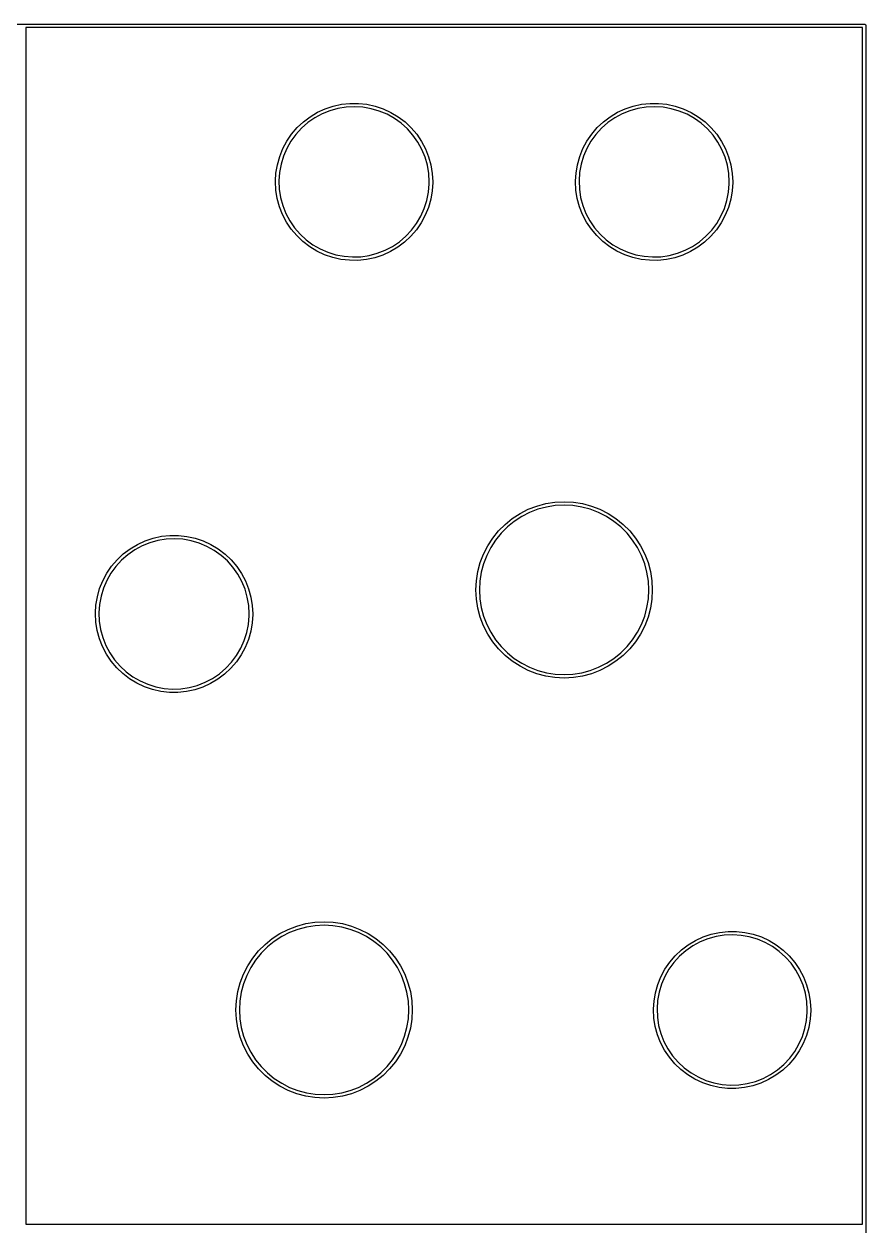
# Model space of a CAD drawing. Extents: x 0 to 70, y -100 to 0.
# Drawn here: x 35 to 70.1, y -50 to 0.1 of the extents above; entities that cross this region are included whole.
import ezdxf

# ---------------------------------------------------------------- set-up
doc = ezdxf.new("R2010")
doc.units = 0
doc.layers.add('BLACK', color=7, linetype='CONTINUOUS')

msp = doc.modelspace()

# ---------------------------------------------------------------- linework, layer by layer
at = {"layer": 'BLACK', "linetype": 'CONTINUOUS'}
for p, q in [((0, 0.075), (70, 0.075)), ((70, 0.075), (70.0097, 0.07328)), ((70.0097, 0.07328), (70.013, 0.07386)), ((70.013, 0.07386), (70.0159, 0.07219)), ((70.0159, 0.07219), (70.0257, 0.07048)), ((70.0257, 0.07048), (70.0406, 0.05795)), ((70.0406, 0.05795), (70.0575, 0.04821)), ((70.0575, 0.04821), (70.0598, 0.04185)), ((70.0598, 0.04185), (70.065, 0.0375)), ((70.065, 0.0375), (70.0683, 0.01831)), ((70.0683, 0.01831), (70.075, 0)), ((70.075, 0), (70.075, -100)), ((35.075, -0.075), (35.075, -49.925)), ((69.925, -0.075), (35.075, -0.075)), ((69.925, -49.925), (69.925, -0.075)), ((47.2226, -3.603), (47.5444, -3.45498)), ((47.5444, -3.45498), (47.8803, -3.34259)), ((48.0779, -3.44309), (47.7413, -3.53706)), ((47.8803, -3.34259), (48.2264, -3.26713)), ((48.4228, -3.38722), (48.0779, -3.44309)), ((48.2264, -3.26713), (48.5786, -3.22949)), ((48.7719, -3.37015), (48.4228, -3.38722)), ((48.5786, -3.22949), (48.9328, -3.23011)), ((49.1206, -3.39209), (48.7719, -3.37015)), ((48.9328, -3.23011), (49.2849, -3.26898)), ((49.4647, -3.45277), (49.1206, -3.39209)), ((49.2849, -3.26898), (49.6307, -3.34564)), ((49.7999, -3.55143), (49.4647, -3.45277)), ((49.6307, -3.34564), (49.9662, -3.45921)), ((49.9662, -3.45921), (50.2875, -3.60835)), ((59.7226, -3.603), (60.0444, -3.45498)), ((60.0444, -3.45498), (60.3803, -3.34259)), ((60.5779, -3.44309), (60.2413, -3.53706)), ((60.3803, -3.34259), (60.7264, -3.26713)), ((60.9228, -3.38722), (60.5779, -3.44309)), ((60.7264, -3.26713), (61.0786, -3.22949)), ((61.2719, -3.37015), (60.9228, -3.38722)), ((61.0786, -3.22949), (61.4328, -3.23011)), ((61.6206, -3.39209), (61.2719, -3.37015)), ((61.4328, -3.23011), (61.7849, -3.26898)), ((61.9647, -3.45277), (61.6206, -3.39209)), ((61.7849, -3.26898), (62.1307, -3.34564)), ((62.2999, -3.55143), (61.9647, -3.45277)), ((62.1307, -3.34564), (62.4662, -3.45921)), ((62.4662, -3.45921), (62.7875, -3.60835)), ((46.3783, -4.2415), (46.6361, -3.99857)), ((46.6361, -3.99857), (46.9186, -3.7849)), ((47.11, -3.83416), (46.823, -4.03359)), ((46.9186, -3.7849), (47.2226, -3.603)), ((47.4173, -3.66796), (47.11, -3.83416)), ((47.7413, -3.53706), (47.4173, -3.66796)), ((50.1221, -3.68684), (49.7999, -3.55143)), ((50.4271, -3.85732), (50.1221, -3.68684)), ((50.2875, -3.60835), (50.5908, -3.79131)), ((50.7112, -4.06073), (50.4271, -3.85732)), ((50.5908, -3.79131), (50.8726, -4.00596)), ((50.8726, -4.00596), (51.1295, -4.24979)), ((58.8783, -4.2415), (59.1361, -3.99857)), ((59.1361, -3.99857), (59.4186, -3.7849)), ((59.61, -3.83416), (59.323, -4.03359)), ((59.4186, -3.7849), (59.7226, -3.603)), ((59.9173, -3.66796), (59.61, -3.83416)), ((60.2413, -3.53706), (59.9173, -3.66796)), ((62.6221, -3.68684), (62.2999, -3.55143)), ((62.9271, -3.85732), (62.6221, -3.68684)), ((62.7875, -3.60835), (63.0908, -3.79131)), ((63.2112, -4.06073), (62.9271, -3.85732)), ((63.0908, -3.79131), (63.3726, -4.00596)), ((63.3726, -4.00596), (63.6295, -4.24979)), ((46.1483, -4.51084), (46.3783, -4.2415)), ((46.5601, -4.26375), (46.3245, -4.5218)), ((46.823, -4.03359), (46.5601, -4.26375)), ((50.9709, -4.29455), (50.7112, -4.06073)), ((51.2029, -4.55586), (50.9709, -4.29455)), ((51.1295, -4.24979), (51.3586, -4.51994)), ((58.6483, -4.51084), (58.8783, -4.2415)), ((59.0601, -4.26375), (58.8245, -4.5218)), ((59.323, -4.03359), (59.0601, -4.26375)), ((63.4709, -4.29455), (63.2112, -4.06073)), ((63.7029, -4.55586), (63.4709, -4.29455)), ((63.6295, -4.24979), (63.8586, -4.51994)), ((45.7818, -5.11592), (45.9487, -4.80346)), ((46.1191, -4.80449), (45.9465, -5.10833)), ((45.9487, -4.80346), (46.1483, -4.51084)), ((46.3245, -4.5218), (46.1191, -4.80449)), ((51.4043, -4.84139), (51.2029, -4.55586)), ((51.3586, -4.51994), (51.5572, -4.81325)), ((51.5727, -5.1476), (51.4043, -4.84139)), ((51.5572, -4.81325), (51.723, -5.12629)), ((58.2818, -5.11592), (58.4487, -4.80346)), ((58.6191, -4.80449), (58.4465, -5.10833)), ((58.4487, -4.80346), (58.6483, -4.51084)), ((58.8245, -4.5218), (58.6191, -4.80449)), ((63.9043, -4.84139), (63.7029, -4.55586)), ((63.8586, -4.51994), (64.0572, -4.81325)), ((64.0727, -5.1476), (63.9043, -4.84139)), ((64.0572, -4.81325), (64.223, -5.12629)), ((45.5539, -5.78558), (45.6497, -5.44458)), ((45.6497, -5.44458), (45.7818, -5.11592)), ((45.8088, -5.4295), (45.7078, -5.76402)), ((45.9465, -5.10833), (45.8088, -5.4295)), ((51.7058, -5.47067), (51.5727, -5.1476)), ((51.8021, -5.80657), (51.7058, -5.47067)), ((51.723, -5.12629), (51.8539, -5.45541)), ((51.8539, -5.45541), (51.9486, -5.79674)), ((58.0539, -5.78558), (58.1497, -5.44458)), ((58.1497, -5.44458), (58.2818, -5.11592)), ((58.3088, -5.4295), (58.2078, -5.76402)), ((58.4465, -5.10833), (58.3088, -5.4295)), ((64.2058, -5.47067), (64.0727, -5.1476)), ((64.3021, -5.80657), (64.2058, -5.47067)), ((64.223, -5.12629), (64.3539, -5.45541)), ((64.3539, -5.45541), (64.4486, -5.79674)), ((45.4954, -6.13494), (45.5539, -5.78558)), ((45.7078, -5.76402), (45.6448, -6.10772)), ((51.8604, -6.15111), (51.8021, -5.80657)), ((51.9486, -5.79674), (52.0058, -6.1463)), ((57.9954, -6.13494), (58.0539, -5.78558)), ((58.2078, -5.76402), (58.1448, -6.10772)), ((64.3604, -6.15111), (64.3021, -5.80657)), ((64.4486, -5.79674), (64.5058, -6.1463)), ((45.475, -6.48857), (45.4769, -6.4563)), ((45.4929, -6.84233), (45.475, -6.48857)), ((45.4769, -6.4563), (45.4954, -6.13494)), ((45.6448, -6.10772), (45.6204, -6.4563)), ((45.6204, -6.4563), (45.635, -6.80543)), ((51.8799, -6.5), (51.8604, -6.15111)), ((51.8787, -6.58739), (51.8799, -6.5)), ((52.0058, -6.1463), (52.025, -6.5)), ((52.025, -6.5), (52.0249, -6.52286)), ((57.975, -6.48857), (57.9769, -6.4563)), ((57.9929, -6.84233), (57.975, -6.48857)), ((57.9769, -6.4563), (57.9954, -6.13494)), ((58.1448, -6.10772), (58.1204, -6.4563)), ((58.1204, -6.4563), (58.135, -6.80543)), ((64.3799, -6.5), (64.3604, -6.15111)), ((64.3787, -6.58739), (64.3799, -6.5)), ((64.5058, -6.1463), (64.525, -6.5)), ((64.525, -6.5), (64.5249, -6.52286)), ((45.549, -7.19209), (45.4929, -6.84233)), ((45.635, -6.80543), (45.6885, -7.15075)), ((51.7816, -7.27838), (51.8495, -6.9356)), ((51.8495, -6.9356), (51.8787, -6.58739)), ((52.0033, -6.87642), (51.9436, -7.22557)), ((52.0249, -6.52286), (52.0033, -6.87642)), ((58.049, -7.19209), (57.9929, -6.84233)), ((58.135, -6.80543), (58.1885, -7.15075)), ((64.2816, -7.27838), (64.3495, -6.9356)), ((64.3495, -6.9356), (64.3787, -6.58739)), ((64.5033, -6.87642), (64.4436, -7.22557)), ((64.5249, -6.52286), (64.5033, -6.87642)), ((45.6424, -7.53375), (45.549, -7.19209)), ((45.6885, -7.15075), (45.7801, -7.48796)), ((45.7801, -7.48796), (45.9087, -7.81285)), ((51.6759, -7.61146), (51.7816, -7.27838)), ((51.9436, -7.22557), (51.8466, -7.56624)), ((58.1424, -7.53375), (58.049, -7.19209)), ((58.1885, -7.15075), (58.2801, -7.48796)), ((58.2801, -7.48796), (58.4087, -7.81285)), ((64.1759, -7.61146), (64.2816, -7.27838)), ((64.4436, -7.22557), (64.3466, -7.56624)), ((45.7723, -7.86332), (45.6424, -7.53375)), ((45.9369, -8.17694), (45.7723, -7.86332)), ((45.9087, -7.81285), (46.0728, -8.12139)), ((51.357, -8.23207), (51.5338, -7.93068)), ((51.5338, -7.93068), (51.6759, -7.61146)), ((51.7133, -7.89443), (51.5454, -8.20631)), ((51.8466, -7.56624), (51.7133, -7.89443)), ((58.2723, -7.86332), (58.1424, -7.53375)), ((58.4369, -8.17694), (58.2723, -7.86332)), ((58.4087, -7.81285), (58.5728, -8.12139)), ((63.857, -8.23207), (64.0338, -7.93068)), ((64.0338, -7.93068), (64.1759, -7.61146)), ((64.2133, -7.89443), (64.0454, -8.20631)), ((64.3466, -7.56624), (64.2133, -7.89443)), ((46.1345, -8.47094), (45.9369, -8.17694)), ((46.0728, -8.12139), (46.2702, -8.40971)), ((46.3626, -8.74189), (46.1345, -8.47094)), ((46.2702, -8.40971), (46.4985, -8.67423)), ((50.9085, -8.7666), (51.1477, -8.51188)), ((51.3447, -8.49822), (51.1138, -8.76677)), ((51.1477, -8.51188), (51.357, -8.23207)), ((51.5454, -8.20631), (51.3447, -8.49822)), ((58.6345, -8.47094), (58.4369, -8.17694)), ((58.5728, -8.12139), (58.7702, -8.40971)), ((58.8626, -8.74189), (58.6345, -8.47094)), ((58.7702, -8.40971), (58.9985, -8.67423)), ((63.4085, -8.7666), (63.6477, -8.51188)), ((63.8447, -8.49822), (63.6138, -8.76677)), ((63.6477, -8.51188), (63.857, -8.23207)), ((64.0454, -8.20631), (63.8447, -8.49822)), ((46.6187, -8.98661), (46.3626, -8.74189)), ((46.4985, -8.67423), (46.7549, -8.91165)), ((46.8997, -9.20225), (46.6187, -8.98661)), ((46.7549, -8.91165), (47.0362, -9.11901)), ((50.3527, -9.18848), (50.6423, -8.99308)), ((50.8551, -9.0088), (50.5719, -9.22147)), ((50.6423, -8.99308), (50.9085, -8.7666)), ((51.1138, -8.76677), (50.8551, -9.0088)), ((59.1187, -8.98661), (58.8626, -8.74189)), ((58.9985, -8.67423), (59.2549, -8.91165)), ((59.3997, -9.20225), (59.1187, -8.98661)), ((59.2549, -8.91165), (59.5362, -9.11901)), ((62.8527, -9.18848), (63.1423, -8.99308)), ((63.3551, -9.0088), (63.0719, -9.22147)), ((63.1423, -8.99308), (63.4085, -8.7666)), ((63.6138, -8.76677), (63.3551, -9.0088)), ((47.2024, -9.38627), (46.8997, -9.20225)), ((47.0362, -9.11901), (47.3388, -9.29373)), ((47.5232, -9.53653), (47.2024, -9.38627)), ((47.3388, -9.29373), (47.659, -9.43362)), ((47.659, -9.43362), (47.9928, -9.53695)), ((49.3794, -9.566), (49.7172, -9.47673)), ((49.7172, -9.47673), (50.043, -9.35037)), ((50.2673, -9.40232), (49.945, -9.54921)), ((50.043, -9.35037), (50.3527, -9.18848)), ((50.5719, -9.22147), (50.2673, -9.40232)), ((59.7024, -9.38627), (59.3997, -9.20225)), ((59.5362, -9.11901), (59.8388, -9.29373)), ((60.0232, -9.53653), (59.7024, -9.38627)), ((59.8388, -9.29373), (60.159, -9.43362)), ((60.159, -9.43362), (60.4928, -9.53695)), ((61.8794, -9.566), (62.2172, -9.47673)), ((62.2172, -9.47673), (62.543, -9.35037)), ((62.7673, -9.40232), (62.445, -9.54921)), ((62.543, -9.35037), (62.8527, -9.18848)), ((63.0719, -9.22147), (62.7673, -9.40232)), ((47.8583, -9.65126), (47.5232, -9.53653)), ((48.2038, -9.72914), (47.8583, -9.65126)), ((47.9928, -9.53695), (48.336, -9.60243)), ((48.5558, -9.76924), (48.2038, -9.72914)), ((48.336, -9.60243), (48.6845, -9.62924)), ((48.91, -9.77109), (48.5558, -9.76924)), ((48.6845, -9.62924), (49.0337, -9.61704)), ((49.2623, -9.73468), (48.91, -9.77109)), ((49.0337, -9.61704), (49.3794, -9.566)), ((49.6087, -9.66043), (49.2623, -9.73468)), ((49.945, -9.54921), (49.6087, -9.66043)), ((60.3583, -9.65126), (60.0232, -9.53653)), ((60.7038, -9.72914), (60.3583, -9.65126)), ((60.4928, -9.53695), (60.836, -9.60243)), ((61.0558, -9.76924), (60.7038, -9.72914)), ((60.836, -9.60243), (61.1845, -9.62924)), ((61.41, -9.77109), (61.0558, -9.76924)), ((61.1845, -9.62924), (61.5337, -9.61704)), ((61.7623, -9.73468), (61.41, -9.77109)), ((61.5337, -9.61704), (61.8794, -9.566)), ((62.1087, -9.66043), (61.7623, -9.73468)), ((62.445, -9.54921), (62.1087, -9.66043)), ((56.0052, -20.1427), (56.3644, -20.0049)), ((56.3644, -20.0049), (56.7359, -19.9053)), ((56.7359, -19.9053), (57.1159, -19.8451)), ((57.131, -19.9895), (56.7661, -20.0473)), ((57.1159, -19.8451), (57.5, -19.825)), ((57.5, -19.9702), (57.131, -19.9895)), ((57.5, -19.825), (57.8841, -19.8451)), ((57.869, -19.9895), (57.5, -19.9702)), ((58.2339, -20.0473), (57.869, -19.9895)), ((57.8841, -19.8451), (58.2641, -19.9053)), ((58.2641, -19.9053), (58.6356, -20.0049)), ((58.6356, -20.0049), (58.9948, -20.1427)), ((55.0409, -20.7689), (55.3399, -20.5269)), ((55.3399, -20.5269), (55.6625, -20.3174)), ((55.7351, -20.4431), (55.4252, -20.6443)), ((55.6625, -20.3174), (56.0052, -20.1427)), ((56.0643, -20.2753), (55.7351, -20.4431)), ((56.4092, -20.1429), (56.0643, -20.2753)), ((56.7661, -20.0473), (56.4092, -20.1429)), ((58.5908, -20.1429), (58.2339, -20.0473)), ((58.9357, -20.2753), (58.5908, -20.1429)), ((59.2649, -20.4431), (58.9357, -20.2753)), ((58.9948, -20.1427), (59.3375, -20.3174)), ((59.5748, -20.6443), (59.2649, -20.4431)), ((59.3375, -20.3174), (59.6601, -20.5269)), ((59.6601, -20.5269), (59.9591, -20.7689)), ((54.7689, -21.0409), (55.0409, -20.7689)), ((55.1381, -20.8768), (54.8768, -21.1381)), ((55.4252, -20.6443), (55.1381, -20.8768)), ((59.8619, -20.8768), (59.5748, -20.6443)), ((60.1232, -21.1381), (59.8619, -20.8768)), ((59.9591, -20.7689), (60.2311, -21.0409)), ((39.7226, -21.603), (40.0444, -21.455)), ((40.0444, -21.455), (40.3803, -21.3426)), ((40.5779, -21.4431), (40.2413, -21.5371)), ((40.3803, -21.3426), (40.7264, -21.2671)), ((40.9228, -21.3872), (40.5779, -21.4431)), ((40.7264, -21.2671), (41.0786, -21.2295)), ((41.2719, -21.3702), (40.9228, -21.3872)), ((41.0786, -21.2295), (41.4328, -21.2301)), ((41.6206, -21.3921), (41.2719, -21.3702)), ((41.4328, -21.2301), (41.7849, -21.269)), ((41.9647, -21.4528), (41.6206, -21.3921)), ((41.7849, -21.269), (42.1307, -21.3456)), ((42.2999, -21.5514), (41.9647, -21.4528)), ((42.1307, -21.3456), (42.4662, -21.4592)), ((42.4662, -21.4592), (42.7875, -21.6083)), ((54.3174, -21.6625), (54.5269, -21.3399)), ((54.6443, -21.4252), (54.4431, -21.7351)), ((54.5269, -21.3399), (54.7689, -21.0409)), ((54.8768, -21.1381), (54.6443, -21.4252)), ((60.3557, -21.4252), (60.1232, -21.1381)), ((60.2311, -21.0409), (60.4731, -21.3399)), ((60.5569, -21.7351), (60.3557, -21.4252)), ((60.4731, -21.3399), (60.6826, -21.6625)), ((38.8783, -22.2415), (39.1361, -21.9986)), ((39.1361, -21.9986), (39.4186, -21.7849)), ((39.61, -21.8342), (39.323, -22.0336)), ((39.4186, -21.7849), (39.7226, -21.603)), ((39.9173, -21.668), (39.61, -21.8342)), ((40.2413, -21.5371), (39.9173, -21.668)), ((42.6221, -21.6868), (42.2999, -21.5514)), ((42.9271, -21.8573), (42.6221, -21.6868)), ((42.7875, -21.6083), (43.0908, -21.7913)), ((43.2112, -22.0607), (42.9271, -21.8573)), ((43.0908, -21.7913), (43.3726, -22.006)), ((43.3726, -22.006), (43.6295, -22.2498)), ((54.0049, -22.3644), (54.1427, -22.0052)), ((54.1427, -22.0052), (54.3174, -21.6625)), ((54.4431, -21.7351), (54.2753, -22.0643)), ((60.7247, -22.0643), (60.5569, -21.7351)), ((60.6826, -21.6625), (60.8573, -22.0052)), ((60.8573, -22.0052), (60.9951, -22.3644)), ((38.4487, -22.8035), (38.6483, -22.5108)), ((38.8245, -22.5218), (38.6191, -22.8045)), ((38.6483, -22.5108), (38.8783, -22.2415)), ((39.0601, -22.2638), (38.8245, -22.5218)), ((39.323, -22.0336), (39.0601, -22.2638)), ((43.4709, -22.2945), (43.2112, -22.0607)), ((43.7029, -22.5559), (43.4709, -22.2945)), ((43.6295, -22.2498), (43.8586, -22.5199)), ((43.8586, -22.5199), (44.0572, -22.8133)), ((53.9053, -22.7359), (54.0049, -22.3644)), ((54.1429, -22.4092), (54.0473, -22.7661)), ((54.2753, -22.0643), (54.1429, -22.4092)), ((60.8571, -22.4092), (60.7247, -22.0643)), ((60.9527, -22.7661), (60.8571, -22.4092)), ((60.9951, -22.3644), (61.0947, -22.7359)), ((38.2818, -23.1159), (38.4487, -22.8035)), ((38.6191, -22.8045), (38.4465, -23.1083)), ((43.9043, -22.8414), (43.7029, -22.5559)), ((44.0727, -23.1476), (43.9043, -22.8414)), ((44.0572, -22.8133), (44.223, -23.1263)), ((53.8451, -23.1159), (53.9053, -22.7359)), ((54.0473, -22.7661), (53.9895, -23.131)), ((61.0105, -23.131), (60.9527, -22.7661)), ((61.0947, -22.7359), (61.1549, -23.1159)), ((38.0539, -23.7856), (38.1497, -23.4446)), ((38.1497, -23.4446), (38.2818, -23.1159)), ((38.3088, -23.4295), (38.2078, -23.764)), ((38.4465, -23.1083), (38.3088, -23.4295)), ((44.2058, -23.4707), (44.0727, -23.1476)), ((44.3021, -23.8066), (44.2058, -23.4707)), ((44.223, -23.1263), (44.3539, -23.4554)), ((44.3539, -23.4554), (44.4486, -23.7967)), ((53.825, -23.5), (53.8451, -23.1159)), ((53.8451, -23.8841), (53.825, -23.5)), ((53.9895, -23.131), (53.9702, -23.5)), ((53.9702, -23.5), (53.9895, -23.869)), ((61.0298, -23.5), (61.0105, -23.131)), ((61.0105, -23.869), (61.0298, -23.5)), ((61.1549, -23.1159), (61.175, -23.5)), ((61.175, -23.5), (61.1549, -23.8841)), ((37.9954, -24.1349), (38.0539, -23.7856)), ((38.2078, -23.764), (38.1448, -24.1077)), ((44.3604, -24.1511), (44.3021, -23.8066)), ((44.4486, -23.7967), (44.5058, -24.1463)), ((53.9053, -24.2641), (53.8451, -23.8841)), ((53.9895, -23.869), (54.0473, -24.2339)), ((60.9527, -24.2339), (61.0105, -23.869)), ((61.1549, -23.8841), (61.0947, -24.2641)), ((37.975, -24.4886), (37.9769, -24.4563)), ((37.9929, -24.8423), (37.975, -24.4886)), ((37.9769, -24.4563), (37.9954, -24.1349)), ((38.1448, -24.1077), (38.1204, -24.4563)), ((38.1204, -24.4563), (38.135, -24.8054)), ((44.3799, -24.5), (44.3604, -24.1511)), ((44.3787, -24.5874), (44.3799, -24.5)), ((44.5249, -24.5229), (44.5033, -24.8764)), ((44.5058, -24.1463), (44.525, -24.5)), ((44.525, -24.5), (44.5249, -24.5229)), ((54.0049, -24.6356), (53.9053, -24.2641)), ((54.0473, -24.2339), (54.1429, -24.5908)), ((60.8571, -24.5908), (60.9527, -24.2339)), ((61.0947, -24.2641), (60.9951, -24.6356)), ((38.049, -25.1921), (37.9929, -24.8423)), ((38.135, -24.8054), (38.1885, -25.1507)), ((44.2816, -25.2784), (44.3495, -24.9356)), ((44.3495, -24.9356), (44.3787, -24.5874)), ((44.5033, -24.8764), (44.4436, -25.2256)), ((54.1427, -24.9948), (54.0049, -24.6356)), ((54.3174, -25.3375), (54.1427, -24.9948)), ((54.1429, -24.5908), (54.2753, -24.9357)), ((54.2753, -24.9357), (54.4431, -25.2649)), ((60.5569, -25.2649), (60.7247, -24.9357)), ((60.8573, -24.9948), (60.6826, -25.3375)), ((60.7247, -24.9357), (60.8571, -24.5908)), ((60.9951, -24.6356), (60.8573, -24.9948)), ((38.1424, -25.5338), (38.049, -25.1921)), ((38.2723, -25.8633), (38.1424, -25.5338)), ((38.1885, -25.1507), (38.2801, -25.488)), ((38.2801, -25.488), (38.4087, -25.8129)), ((44.1759, -25.6115), (44.2816, -25.2784)), ((44.4436, -25.2256), (44.3466, -25.5662)), ((54.5269, -25.6601), (54.3174, -25.3375)), ((54.4431, -25.2649), (54.6443, -25.5748)), ((60.3557, -25.5748), (60.5569, -25.2649)), ((60.6826, -25.3375), (60.4731, -25.6601)), ((38.4369, -26.1769), (38.2723, -25.8633)), ((38.4087, -25.8129), (38.5728, -26.1214)), ((43.857, -26.2321), (44.0338, -25.9307)), ((44.0338, -25.9307), (44.1759, -25.6115)), ((44.2133, -25.8944), (44.0454, -26.2063)), ((44.3466, -25.5662), (44.2133, -25.8944)), ((54.7689, -25.9591), (54.5269, -25.6601)), ((54.6443, -25.5748), (54.8768, -25.8619)), ((55.0409, -26.2311), (54.7689, -25.9591)), ((54.8768, -25.8619), (55.1381, -26.1232)), ((59.8619, -26.1232), (60.1232, -25.8619)), ((60.2311, -25.9591), (59.9591, -26.2311)), ((60.1232, -25.8619), (60.3557, -25.5748)), ((60.4731, -25.6601), (60.2311, -25.9591)), ((38.6345, -26.4709), (38.4369, -26.1769)), ((38.5728, -26.1214), (38.7702, -26.4097)), ((38.8626, -26.7419), (38.6345, -26.4709)), ((38.7702, -26.4097), (38.9985, -26.6742)), ((43.4085, -26.7666), (43.6477, -26.5119)), ((43.8447, -26.4982), (43.6138, -26.7668)), ((43.6477, -26.5119), (43.857, -26.2321)), ((44.0454, -26.2063), (43.8447, -26.4982)), ((55.3399, -26.4731), (55.0409, -26.2311)), ((55.1381, -26.1232), (55.4252, -26.3557)), ((55.6625, -26.6826), (55.3399, -26.4731)), ((55.4252, -26.3557), (55.7351, -26.5569)), ((59.2649, -26.5569), (59.5748, -26.3557)), ((59.6601, -26.4731), (59.3375, -26.6826)), ((59.5748, -26.3557), (59.8619, -26.1232)), ((59.9591, -26.2311), (59.6601, -26.4731)), ((39.1187, -26.9866), (38.8626, -26.7419)), ((38.9985, -26.6742), (39.2549, -26.9116)), ((39.3997, -27.2022), (39.1187, -26.9866)), ((39.2549, -26.9116), (39.5362, -27.119)), ((42.8527, -27.1885), (43.1423, -26.9931)), ((43.3551, -27.0088), (43.0719, -27.2215)), ((43.1423, -26.9931), (43.4085, -26.7666)), ((43.6138, -26.7668), (43.3551, -27.0088)), ((56.0052, -26.8573), (55.6625, -26.6826)), ((55.7351, -26.5569), (56.0643, -26.7247)), ((56.3644, -26.9951), (56.0052, -26.8573)), ((56.0643, -26.7247), (56.4092, -26.8571)), ((56.7359, -27.0947), (56.3644, -26.9951)), ((56.4092, -26.8571), (56.7661, -26.9527)), ((56.7661, -26.9527), (57.131, -27.0105)), ((57.131, -27.0105), (57.5, -27.0298)), ((57.5, -27.0298), (57.869, -27.0105)), ((57.869, -27.0105), (58.2339, -26.9527)), ((58.2339, -26.9527), (58.5908, -26.8571)), ((58.6356, -26.9951), (58.2641, -27.0947)), ((58.5908, -26.8571), (58.9357, -26.7247)), ((58.9948, -26.8573), (58.6356, -26.9951)), ((58.9357, -26.7247), (59.2649, -26.5569)), ((59.3375, -26.6826), (58.9948, -26.8573)), ((39.7024, -27.3863), (39.3997, -27.2022)), ((39.5362, -27.119), (39.8388, -27.2937)), ((40.0232, -27.5365), (39.7024, -27.3863)), ((39.8388, -27.2937), (40.159, -27.4336)), ((40.3583, -27.6513), (40.0232, -27.5365)), ((40.159, -27.4336), (40.4928, -27.537)), ((40.4928, -27.537), (40.836, -27.6024)), ((41.8794, -27.566), (42.2172, -27.4767)), ((42.2172, -27.4767), (42.543, -27.3504)), ((42.7673, -27.4023), (42.445, -27.5492)), ((42.543, -27.3504), (42.8527, -27.1885)), ((43.0719, -27.2215), (42.7673, -27.4023)), ((57.1159, -27.1549), (56.7359, -27.0947)), ((57.5, -27.175), (57.1159, -27.1549)), ((57.8841, -27.1549), (57.5, -27.175)), ((58.2641, -27.0947), (57.8841, -27.1549)), ((40.7038, -27.7291), (40.3583, -27.6513)), ((41.0558, -27.7692), (40.7038, -27.7291)), ((40.836, -27.6024), (41.1845, -27.6292)), ((41.41, -27.7711), (41.0558, -27.7692)), ((41.1845, -27.6292), (41.5337, -27.617)), ((41.7623, -27.7347), (41.41, -27.7711)), ((41.5337, -27.617), (41.8794, -27.566)), ((42.1087, -27.6604), (41.7623, -27.7347)), ((42.445, -27.5492), (42.1087, -27.6604)), ((46.0052, -37.6427), (46.3644, -37.5049)), ((46.3644, -37.5049), (46.7359, -37.4053)), ((46.7661, -37.5473), (46.4092, -37.6429)), ((46.7359, -37.4053), (47.1159, -37.3451)), ((47.131, -37.4895), (46.7661, -37.5473)), ((47.1159, -37.3451), (47.5, -37.325)), ((47.5, -37.4702), (47.131, -37.4895)), ((47.5, -37.325), (47.8841, -37.3451)), ((47.869, -37.4895), (47.5, -37.4702)), ((48.2339, -37.5473), (47.869, -37.4895)), ((47.8841, -37.3451), (48.2641, -37.4053)), ((48.5908, -37.6429), (48.2339, -37.5473)), ((48.2641, -37.4053), (48.6356, -37.5049)), ((48.6356, -37.5049), (48.9948, -37.6427)), ((45.0409, -38.2689), (45.3399, -38.0269)), ((45.3399, -38.0269), (45.6625, -37.8174)), ((45.7351, -37.9431), (45.4252, -38.1443)), ((45.6625, -37.8174), (46.0052, -37.6427)), ((46.0643, -37.7753), (45.7351, -37.9431)), ((46.4092, -37.6429), (46.0643, -37.7753)), ((48.9357, -37.7753), (48.5908, -37.6429)), ((49.2649, -37.9431), (48.9357, -37.7753)), ((48.9948, -37.6427), (49.3375, -37.8174)), ((49.5748, -38.1443), (49.2649, -37.9431)), ((49.3375, -37.8174), (49.6601, -38.0269)), ((49.6601, -38.0269), (49.9591, -38.2689)), ((62.9726, -38.103), (63.2944, -37.955)), ((63.4913, -38.0371), (63.1673, -38.168)), ((63.2944, -37.955), (63.6303, -37.8426)), ((63.8279, -37.9431), (63.4913, -38.0371)), ((63.6303, -37.8426), (63.9764, -37.7671)), ((64.1728, -37.8872), (63.8279, -37.9431)), ((63.9764, -37.7671), (64.3286, -37.7295)), ((64.5219, -37.8702), (64.1728, -37.8872)), ((64.3286, -37.7295), (64.6828, -37.7301)), ((64.8706, -37.8921), (64.5219, -37.8702)), ((64.6828, -37.7301), (65.0349, -37.769)), ((65.2147, -37.9528), (64.8706, -37.8921)), ((65.0349, -37.769), (65.3807, -37.8456)), ((65.5499, -38.0514), (65.2147, -37.9528)), ((65.3807, -37.8456), (65.7162, -37.9592)), ((65.8721, -38.1868), (65.5499, -38.0514)), ((65.7162, -37.9592), (66.0375, -38.1083)), ((44.5269, -38.8399), (44.7689, -38.5409)), ((44.7689, -38.5409), (45.0409, -38.2689)), ((45.1381, -38.3768), (44.8768, -38.6381)), ((45.4252, -38.1443), (45.1381, -38.3768)), ((49.8619, -38.3768), (49.5748, -38.1443)), ((50.1232, -38.6381), (49.8619, -38.3768)), ((49.9591, -38.2689), (50.2311, -38.5409)), ((50.2311, -38.5409), (50.4731, -38.8399)), ((62.1283, -38.7415), (62.3861, -38.4986)), ((62.573, -38.5336), (62.3101, -38.7638)), ((62.3861, -38.4986), (62.6686, -38.2849)), ((62.86, -38.3342), (62.573, -38.5336)), ((62.6686, -38.2849), (62.9726, -38.103)), ((63.1673, -38.168), (62.86, -38.3342)), ((66.1771, -38.3573), (65.8721, -38.1868)), ((66.0375, -38.1083), (66.3408, -38.2913)), ((66.4612, -38.5607), (66.1771, -38.3573)), ((66.3408, -38.2913), (66.6226, -38.506)), ((66.6226, -38.506), (66.8795, -38.7498)), ((44.3174, -39.1625), (44.5269, -38.8399)), ((44.6443, -38.9252), (44.4431, -39.2351)), ((44.8768, -38.6381), (44.6443, -38.9252)), ((50.3557, -38.9252), (50.1232, -38.6381)), ((50.5569, -39.2351), (50.3557, -38.9252)), ((50.4731, -38.8399), (50.6826, -39.1625)), ((61.6987, -39.3035), (61.8983, -39.0108)), ((62.0745, -39.0218), (61.8691, -39.3045)), ((61.8983, -39.0108), (62.1283, -38.7415)), ((62.3101, -38.7638), (62.0745, -39.0218)), ((66.7209, -38.7945), (66.4612, -38.5607)), ((66.9529, -39.0559), (66.7209, -38.7945)), ((66.8795, -38.7498), (67.1086, -39.0199)), ((67.1543, -39.3414), (66.9529, -39.0559)), ((67.1086, -39.0199), (67.3072, -39.3132)), ((44.0049, -39.8644), (44.1427, -39.5052)), ((44.1427, -39.5052), (44.3174, -39.1625)), ((44.4431, -39.2351), (44.2753, -39.5643)), ((50.7247, -39.5643), (50.5569, -39.2351)), ((50.6826, -39.1625), (50.8573, -39.5052)), ((50.8573, -39.5052), (50.9951, -39.8644)), ((61.5318, -39.6159), (61.6987, -39.3035)), ((61.8691, -39.3045), (61.6965, -39.6083)), ((67.3227, -39.6476), (67.1543, -39.3414)), ((67.3072, -39.3132), (67.473, -39.6263)), ((43.9053, -40.2359), (44.0049, -39.8644)), ((44.1429, -39.9092), (44.0473, -40.2661)), ((44.2753, -39.5643), (44.1429, -39.9092)), ((50.8571, -39.9092), (50.7247, -39.5643)), ((50.9527, -40.2661), (50.8571, -39.9092)), ((50.9951, -39.8644), (51.0947, -40.2359)), ((61.3039, -40.2856), (61.3997, -39.9446)), ((61.3997, -39.9446), (61.5318, -39.6159)), ((61.5588, -39.9295), (61.4578, -40.264)), ((61.6965, -39.6083), (61.5588, -39.9295)), ((67.4558, -39.9707), (67.3227, -39.6476)), ((67.5521, -40.3066), (67.4558, -39.9707)), ((67.473, -39.6263), (67.6039, -39.9554)), ((67.6039, -39.9554), (67.6986, -40.2967)), ((43.8451, -40.6159), (43.9053, -40.2359)), ((44.0473, -40.2661), (43.9895, -40.631)), ((51.0105, -40.631), (50.9527, -40.2661)), ((51.0947, -40.2359), (51.1549, -40.6159)), ((61.2454, -40.6349), (61.3039, -40.2856)), ((61.4578, -40.264), (61.3948, -40.6077)), ((67.6104, -40.6511), (67.5521, -40.3066)), ((67.6986, -40.2967), (67.7558, -40.6463)), ((43.825, -41), (43.8451, -40.6159)), ((43.8451, -41.3841), (43.825, -41)), ((43.9895, -40.631), (43.9702, -41)), ((43.9702, -41), (43.9895, -41.369)), ((51.0298, -41), (51.0105, -40.631)), ((51.0105, -41.369), (51.0298, -41)), ((51.1549, -40.6159), (51.175, -41)), ((51.175, -41), (51.1549, -41.3841)), ((61.225, -40.9886), (61.2269, -40.9563)), ((61.2429, -41.3423), (61.225, -40.9886)), ((61.2269, -40.9563), (61.2454, -40.6349)), ((61.3948, -40.6077), (61.3704, -40.9563)), ((61.3704, -40.9563), (61.385, -41.3054)), ((67.6299, -41), (67.6104, -40.6511)), ((67.6287, -41.0874), (67.6299, -41)), ((67.7749, -41.0229), (67.7533, -41.3764)), ((67.7558, -40.6463), (67.775, -41)), ((67.775, -41), (67.7749, -41.0229)), ((43.9053, -41.7641), (43.8451, -41.3841)), ((43.9895, -41.369), (44.0473, -41.7339)), ((50.9527, -41.7339), (51.0105, -41.369)), ((51.1549, -41.3841), (51.0947, -41.7641)), ((61.299, -41.6921), (61.2429, -41.3423)), ((61.385, -41.3054), (61.4385, -41.6507)), ((67.5316, -41.7784), (67.5995, -41.4356)), ((67.5995, -41.4356), (67.6287, -41.0874)), ((67.7533, -41.3764), (67.6936, -41.7256)), ((44.0049, -42.1356), (43.9053, -41.7641)), ((44.0473, -41.7339), (44.1429, -42.0908)), ((50.8571, -42.0908), (50.9527, -41.7339)), ((51.0947, -41.7641), (50.9951, -42.1356)), ((61.3924, -42.0338), (61.299, -41.6921)), ((61.5223, -42.3633), (61.3924, -42.0338)), ((61.4385, -41.6507), (61.5301, -41.988)), ((61.5301, -41.988), (61.6587, -42.3129)), ((67.4259, -42.1115), (67.5316, -41.7784)), ((67.6936, -41.7256), (67.5966, -42.0662)), ((44.1427, -42.4948), (44.0049, -42.1356)), ((44.3174, -42.8375), (44.1427, -42.4948)), ((44.1429, -42.0908), (44.2753, -42.4357)), ((44.2753, -42.4357), (44.4431, -42.7649)), ((50.5569, -42.7649), (50.7247, -42.4357)), ((50.8573, -42.4948), (50.6826, -42.8375)), ((50.7247, -42.4357), (50.8571, -42.0908)), ((50.9951, -42.1356), (50.8573, -42.4948)), ((61.6869, -42.6769), (61.5223, -42.3633)), ((61.6587, -42.3129), (61.8228, -42.6214)), ((67.107, -42.7321), (67.2838, -42.4307)), ((67.2838, -42.4307), (67.4259, -42.1115)), ((67.4633, -42.3944), (67.2954, -42.7063)), ((67.5966, -42.0662), (67.4633, -42.3944)), ((44.5269, -43.1601), (44.3174, -42.8375)), ((44.4431, -42.7649), (44.6443, -43.0748)), ((50.3557, -43.0748), (50.5569, -42.7649)), ((50.6826, -42.8375), (50.4731, -43.1601)), ((61.8845, -42.9709), (61.6869, -42.6769)), ((61.8228, -42.6214), (62.0202, -42.9097)), ((62.1126, -43.2419), (61.8845, -42.9709)), ((62.0202, -42.9097), (62.2485, -43.1742)), ((66.6585, -43.2666), (66.8977, -43.0119)), ((67.0947, -42.9982), (66.8638, -43.2668)), ((66.8977, -43.0119), (67.107, -42.7321)), ((67.2954, -42.7063), (67.0947, -42.9982)), ((44.7689, -43.4591), (44.5269, -43.1601)), ((44.6443, -43.0748), (44.8768, -43.3619)), ((45.0409, -43.7311), (44.7689, -43.4591)), ((44.8768, -43.3619), (45.1381, -43.6232)), ((49.8619, -43.6232), (50.1232, -43.3619)), ((50.2311, -43.4591), (49.9591, -43.7311)), ((50.1232, -43.3619), (50.3557, -43.0748)), ((50.4731, -43.1601), (50.2311, -43.4591)), ((62.3687, -43.4866), (62.1126, -43.2419)), ((62.2485, -43.1742), (62.5049, -43.4116)), ((62.6497, -43.7022), (62.3687, -43.4866)), ((62.5049, -43.4116), (62.7862, -43.619)), ((66.1027, -43.6885), (66.3923, -43.4931)), ((66.6051, -43.5088), (66.3219, -43.7215)), ((66.3923, -43.4931), (66.6585, -43.2666)), ((66.8638, -43.2668), (66.6051, -43.5088)), ((45.3399, -43.9731), (45.0409, -43.7311)), ((45.1381, -43.6232), (45.4252, -43.8557)), ((45.6625, -44.1826), (45.3399, -43.9731)), ((45.4252, -43.8557), (45.7351, -44.0569)), ((45.7351, -44.0569), (46.0643, -44.2247)), ((48.9357, -44.2247), (49.2649, -44.0569)), ((49.2649, -44.0569), (49.5748, -43.8557)), ((49.6601, -43.9731), (49.3375, -44.1826)), ((49.5748, -43.8557), (49.8619, -43.6232)), ((49.9591, -43.7311), (49.6601, -43.9731)), ((62.9524, -43.8863), (62.6497, -43.7022)), ((62.7862, -43.619), (63.0888, -43.7937)), ((63.2732, -44.0365), (62.9524, -43.8863)), ((63.0888, -43.7937), (63.409, -43.9336)), ((63.6083, -44.1513), (63.2732, -44.0365)), ((63.409, -43.9336), (63.7428, -44.037)), ((63.7428, -44.037), (64.086, -44.1024)), ((64.7837, -44.117), (65.1294, -44.066)), ((65.1294, -44.066), (65.4672, -43.9767)), ((65.695, -44.0492), (65.3587, -44.1604)), ((65.4672, -43.9767), (65.793, -43.8504)), ((66.0173, -43.9023), (65.695, -44.0492)), ((65.793, -43.8504), (66.1027, -43.6885)), ((66.3219, -43.7215), (66.0173, -43.9023)), ((46.0052, -44.3573), (45.6625, -44.1826)), ((46.3644, -44.4951), (46.0052, -44.3573)), ((46.0643, -44.2247), (46.4092, -44.3571)), ((46.7359, -44.5947), (46.3644, -44.4951)), ((46.4092, -44.3571), (46.7661, -44.4527)), ((46.7661, -44.4527), (47.131, -44.5105)), ((47.131, -44.5105), (47.5, -44.5298)), ((47.5, -44.5298), (47.869, -44.5105)), ((47.869, -44.5105), (48.2339, -44.4527)), ((48.2339, -44.4527), (48.5908, -44.3571)), ((48.6356, -44.4951), (48.2641, -44.5947)), ((48.5908, -44.3571), (48.9357, -44.2247)), ((48.9948, -44.3573), (48.6356, -44.4951)), ((49.3375, -44.1826), (48.9948, -44.3573)), ((63.9538, -44.2291), (63.6083, -44.1513)), ((64.3058, -44.2692), (63.9538, -44.2291)), ((64.086, -44.1024), (64.4345, -44.1292)), ((64.66, -44.2711), (64.3058, -44.2692)), ((64.4345, -44.1292), (64.7837, -44.117)), ((65.0123, -44.2347), (64.66, -44.2711)), ((65.3587, -44.1604), (65.0123, -44.2347)), ((47.1159, -44.6549), (46.7359, -44.5947)), ((47.5, -44.675), (47.1159, -44.6549)), ((47.8841, -44.6549), (47.5, -44.675)), ((48.2641, -44.5947), (47.8841, -44.6549)), ((35.075, -49.925), (69.925, -49.925))]:
    msp.add_line(p, q, dxfattribs=at)

doc.saveas('drawing.dxf')
